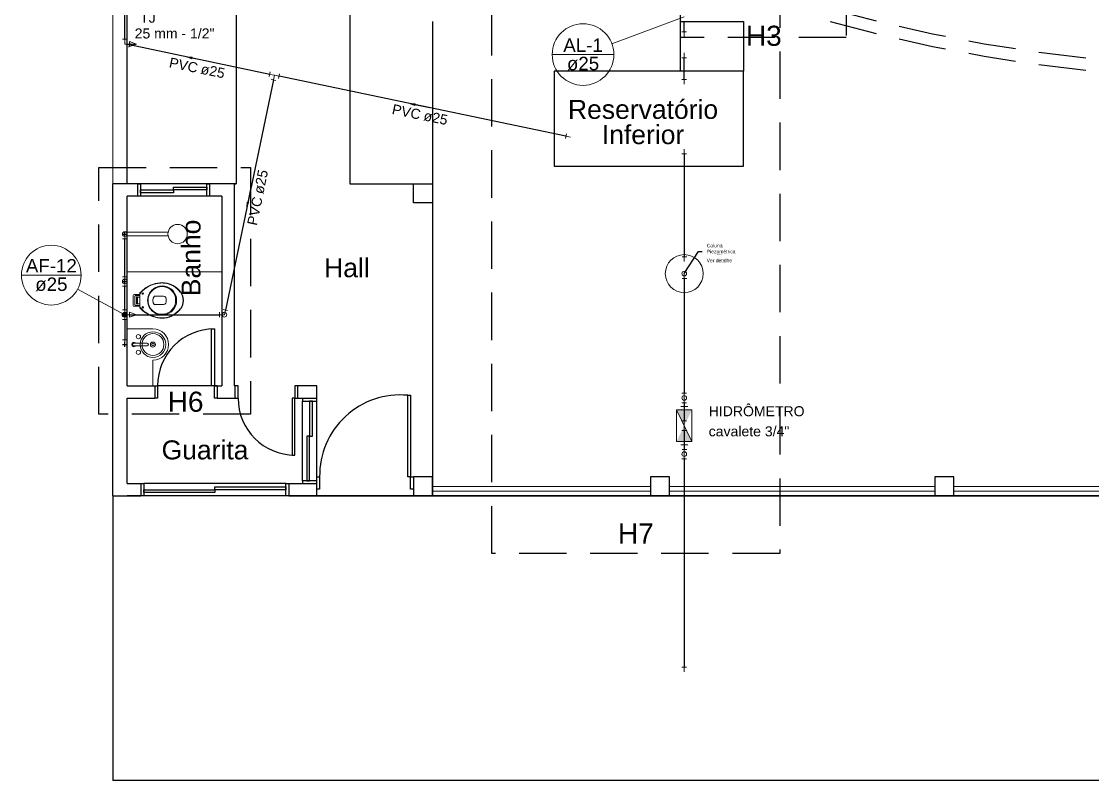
# Model space of a CAD drawing. Header units: inches. Extents: x -21 to 129, y -108 to 34.
# Drawn here: x 38.7 to 50, y -17.86 to -9.86 of the extents above; entities that cross this region are included whole.
import ezdxf

# ---------------------------------------------------------------- set-up
doc = ezdxf.new("R2010")
doc.units = ezdxf.units.IN
doc.header["$MEASUREMENT"] = 0
doc.linetypes.add('Dashed', pattern=[0.75, 0.5, -0.25])
for name, color, linetype, lineweight in [('AF-Colunas', 8, 'Continuous', 30), ('AF-Conexões detalhe', 8, 'Continuous', 20), ('AF-Indicação coluna', 5, 'Continuous', 20), ('AF-Textos coluna', 7, 'Continuous', 20), ('AF-Textos conexão', 7, 'Continuous', 20), ('AF-Tubos detalhe', 170, 'Continuous', 30), ('AL-Conexões detalhe', 8, 'Continuous', 20), ('AL-Indicação coluna', 5, 'Continuous', 20), ('AL-Sentido tubo', 9, 'Continuous', 20), ('AL-Textos coluna', 7, 'Continuous', 20), ('AL-Textos conexão', 7, 'Continuous', 20), ('AL-Textos tubo', 7, 'Continuous', 20), ('AL-Tubos detalhe', 3, 'Continuous', 30), ('DI-Detalhes', 6, 'Dashed', 30), ('Simbolos', 8, 'Continuous', 20), ('xcota', 1, 'Continuous', 30), ('xEIXO', 3, 'Continuous', 30), ('XJANELAS E PORTAS', 4, 'Continuous', 30), ('xMOVEIS', 253, 'Continuous', 20), ('xMURO', 4, 'Continuous', 20), ('XPAREDE', 7, 'Continuous', 30), ('xPISO', 4, 'Continuous', 30), ('xPROJEÇÃO', 4, 'Dashed', 30), ('xTEXTO', 7, 'Continuous', 20)]:
    doc.layers.add(name, color=color, linetype=linetype, lineweight=lineweight)
doc.styles.add('Arial', font='arial.ttf')
doc.dimstyles.new('cota-25', dxfattribs={"dimtxt": 0.0375, "dimasz": 0.0375, "dimexe": 0.0375, "dimexo": 0.0375, "dimgap": 0.05, "dimtad": 0, "dimzin": 4, "dimdsep": 46, "dimtxsty": 'Arial', "dimblk": 'OBLIQUE', "dimcen": 0.0375, "dimdle": 0.0375, "dimclrd": 256, "dimclrt": 4, "dimadec": 0, "dimazin": 1, "dimtfac": 1, "dimtix": 1, "dimtofl": 0, "dimtmove": 0, "dimatfit": 3, "dimfxl": 0, "dimtolj": 1, "dimtzin": 0, "dimlwd": -1, "dimarcsym": 0})

# ---------------------------------------------------------------- blocks, each defined once
blk = doc.blocks.new('_Closed')
at = {"color": 0, "linetype": 'ByBlock', "lineweight": -2}
for p, q in [((-1, 0.166667), (0, 0)), ((-1, 0.166667), (-1, -0.166667)), ((0, 0), (-1, -0.166667)), ((0, 0), (-1, 0))]:
    blk.add_line(p, q, dxfattribs=at)
blk = doc.blocks.new('_Oblique')
at = {"color": 0, "linetype": 'ByBlock', "lineweight": -2}
blk.add_line((-0.5, -0.5), (0.5, 0.5), dxfattribs=at)

msp = doc.modelspace()

# ---------------------------------------------------------------- hatches: boundary and pattern name
at = {"layer": 'Simbolos'}
msp.add_hatch(color=256, dxfattribs=at).paths.add_polyline_path([(45.611, -13.95), (45.774, -13.95), (45.611, -14.285), (45.774, -14.285)])
msp.add_hatch(color=256, dxfattribs=at).paths.add_polyline_path([(45.611, -13.95), (45.774, -13.95), (45.611, -14.285), (45.774, -14.285)])
msp.add_hatch(color=256, dxfattribs=at).paths.add_polyline_path([(45.611, -13.95), (45.774, -13.95), (45.611, -14.285), (45.774, -14.285)])

# ---------------------------------------------------------------- linework, layer by layer
at = {"layer": 'AF-Colunas', "linetype": 'Continuous', "const_width": 0.025}
msp.add_lwpolyline([(39.803, -12.947, 1), (39.778, -12.947, 1)], format="xyb", close=True, dxfattribs=at)
at = {"layer": 'AF-Colunas', "linetype": 'Continuous'}
msp.add_circle((39.791, -12.947), 0.025, dxfattribs=at)
at = {"layer": 'AF-Conexões detalhe', "linetype": 'Continuous'}
for p, q in [((39.816, -10.044), (39.766, -10.044)), ((39.791, -10.094), (39.791, -10.044)), ((39.791, -10.094), (39.84, -10.104)), ((39.791, -10.094), (39.916, -10.094)), ((39.845, -10.08), (39.835, -10.129)), ((39.841, -10.119), (39.841, -10.069)), ((39.841, -10.069), (39.916, -10.094)), ((39.841, -10.119), (39.916, -10.094)), ((41.315, -10.438), (41.325, -10.389)), ((41.369, -10.424), (41.32, -10.414)), ((41.383, -10.478), (41.334, -10.468)), ((41.369, -10.424), (41.359, -10.473)), ((41.369, -10.424), (41.418, -10.434)), ((41.423, -10.41), (41.413, -10.459)), ((44.439, -11.091), (44.45, -11.042)), ((44.493, -11.077), (44.444, -11.067)), ((39.767, -12.147), (39.817, -12.147)), ((39.791, -12.097), (39.791, -12.147)), ((45.669, -12.338), (45.719, -12.338)), ((45.693, -12.388), (45.693, -12.338)), ((45.693, -12.514), (45.693, -12.564)), ((39.765, -12.647), (39.815, -12.647)), ((39.767, -12.547), (39.817, -12.547)), ((39.791, -12.597), (39.791, -12.547)), ((39.791, -12.597), (39.791, -12.647)), ((45.669, -12.564), (45.719, -12.564)), ((39.765, -12.897), (39.815, -12.897)), ((39.791, -12.947), (39.791, -12.897)), ((39.791, -12.947), (39.791, -12.997)), ((39.791, -12.947), (39.916, -12.947)), ((39.841, -12.922), (39.841, -12.972)), ((39.841, -12.922), (39.916, -12.947)), ((39.841, -12.972), (39.916, -12.947)), ((40.791, -12.922), (40.791, -12.972)), ((40.841, -12.947), (40.791, -12.947)), ((40.876, -12.903), (40.827, -12.892)), ((40.841, -12.947), (40.852, -12.898)), ((39.765, -12.997), (39.815, -12.997)), ((39.765, -13.212), (39.815, -13.212)), ((39.791, -13.262), (39.791, -13.212))]:
    msp.add_line(p, q, dxfattribs=at)
for centre in [(39.791, -12.097), (39.791, -12.097), (39.791, -12.097), (45.693, -12.514), (45.693, -12.514), (45.693, -12.514), (39.791, -12.597), (39.791, -12.597), (39.791, -12.947), (39.791, -12.947), (39.791, -12.947), (40.841, -12.947)]:
    msp.add_circle(centre, 0.025, dxfattribs=at)
at = {"layer": 'AF-Indicação coluna'}
for p, q in [((38.7, -12.53), (39.33, -12.53)), ((39.791, -12.947), (39.293, -12.679))]:
    msp.add_line(p, q, dxfattribs=at)
msp.add_circle((39.015, -12.53), 0.315, dxfattribs=at)
at = {"layer": 'AF-Tubos detalhe'}
for p, q in [((39.791, -10.044), (39.791, -1.408)), ((41.32, -10.414), (39.84, -10.104)), ((41.359, -10.473), (40.852, -12.898)), ((44.444, -11.067), (41.418, -10.434)), ((39.791, -12.547), (39.791, -12.147)), ((39.791, -12.897), (39.791, -12.647)), ((39.841, -12.947), (40.791, -12.947)), ((39.791, -12.997), (39.791, -13.212))]:
    msp.add_line(p, q, dxfattribs=at)
at = {"layer": 'AL-Conexões detalhe', "linetype": 'Continuous'}
for p, q in [((45.668, -9.965), (45.718, -9.965)), ((45.693, -10.015), (45.693, -9.965)), ((45.668, -10.238), (45.718, -10.238)), ((45.693, -10.188), (45.693, -10.238)), ((45.668, -10.469), (45.718, -10.469)), ((45.693, -10.519), (45.693, -10.469)), ((45.668, -11.253), (45.718, -11.253)), ((45.693, -11.203), (45.693, -11.253)), ((45.668, -13.775), (45.718, -13.775)), ((45.693, -13.825), (45.693, -13.775)), ((45.668, -13.875), (45.718, -13.875)), ((45.693, -13.825), (45.693, -13.875)), ((45.718, -14.067), (45.668, -14.067)), ((45.693, -14.117), (45.693, -14.067)), ((45.693, -14.117), (45.693, -14.167)), ((45.668, -14.167), (45.718, -14.167)), ((45.669, -14.367), (45.719, -14.367)), ((45.693, -14.417), (45.693, -14.367)), ((45.693, -14.417), (45.693, -14.467)), ((45.666, -14.467), (45.716, -14.467)), ((45.666, -16.662), (45.716, -16.662)), ((45.693, -16.712), (45.693, -16.662))]:
    msp.add_line(p, q, dxfattribs=at)
for centre in [(45.693, -13.825), (45.693, -13.825), (45.693, -14.417), (45.693, -14.417)]:
    msp.add_circle(centre, 0.025, dxfattribs=at)
at = {"layer": 'AL-Indicação coluna'}
for p, q in [((45.693, -9.806), (44.93, -10.091)), ((44.3, -10.205), (44.95, -10.205))]:
    msp.add_line(p, q, dxfattribs=at)
msp.add_circle((44.625, -10.205), 0.325, dxfattribs=at)
at = {"layer": 'AL-Sentido tubo'}
for points in [[(40.501, -10.242), (40.659, -10.276)], [(42.852, -10.734), (43.01, -10.767)], [(41.089, -11.764), (41.122, -11.606)]]:
    msp.add_lwpolyline(points, dxfattribs=at)
at = {"layer": 'AL-Tubos detalhe'}
for p, q in [((45.693, -9.965), (45.693, -9.856)), ((45.693, -10.469), (45.693, -10.238)), ((45.693, -11.253), (45.693, -12.338)), ((45.693, -12.564), (45.693, -13.775)), ((45.693, -13.875), (45.693, -14.067)), ((45.693, -14.167), (45.693, -14.367)), ((45.693, -14.467), (45.692, -16.662))]:
    msp.add_line(p, q, dxfattribs=at)
at = {"layer": 'DI-Detalhes'}
for points in [[(45.652, -7.256), (47.402, -7.256), (47.402, -10.026), (45.652, -10.026), (45.652, -7.256)], [(43.664, -9.422), (46.7, -9.422), (46.7, -15.464), (43.664, -15.464), (43.664, -9.422)], [(39.516, -11.397), (41.116, -11.397), (41.116, -13.997), (39.516, -13.997), (39.516, -11.397)]]:
    msp.add_lwpolyline(points, close=True, dxfattribs=at)
at = {"layer": 'Simbolos'}
for p, q in [((45.774, -14.285), (45.611, -13.95)), ((45.693, -13.916), (45.655, -13.916)), ((45.693, -13.916), (45.655, -13.916)), ((45.693, -13.916), (45.655, -13.916)), ((45.693, -13.95), (45.693, -13.916)), ((45.693, -13.916), (45.731, -13.916)), ((45.693, -14.319), (45.655, -14.319)), ((45.693, -14.285), (45.693, -14.319)), ((45.693, -14.319), (45.731, -14.319))]:
    msp.add_line(p, q, dxfattribs=at)
msp.add_lwpolyline([(45.611, -13.95), (45.611, -14.285), (45.774, -14.285), (45.774, -13.95), (45.611, -13.95)], close=True, dxfattribs=at)
msp.add_lwpolyline([(45.611, -13.95), (45.611, -14.285), (45.774, -14.285), (45.774, -13.95), (45.611, -13.95)], close=True, dxfattribs=at)
msp.add_lwpolyline([(45.611, -13.95), (45.611, -14.285), (45.774, -14.285), (45.774, -13.95), (45.611, -13.95)], close=True, dxfattribs=at)
at = {"layer": 'xEIXO'}
for p, q in [((39.791, -12.122), (39.791, -12.072)), ((39.766, -12.097), (39.816, -12.097)), ((39.766, -12.597), (39.816, -12.597)), ((39.791, -12.622), (39.791, -12.572)), ((39.766, -12.947), (39.816, -12.947)), ((39.791, -12.972), (39.791, -12.922)), ((39.766, -13.262), (39.816, -13.262)), ((39.791, -13.287), (39.791, -13.237))]:
    msp.add_line(p, q, dxfattribs=at)
at = {"layer": 'XJANELAS E PORTAS'}
for p, q in [((40.656, -11.567), (39.956, -11.567)), ((40.656, -11.697), (39.956, -11.697)), ((41.666, -14.697), (41.666, -13.857)), ((41.816, -14.697), (41.816, -13.857)), ((41.491, -14.727), (39.991, -14.727)), ((41.491, -14.857), (39.991, -14.857))]:
    msp.add_line(p, q, dxfattribs=at)
for points in [[(39.926, -11.567), (39.956, -11.567), (39.956, -11.697), (39.926, -11.697)], [(40.686, -11.697), (40.656, -11.697), (40.656, -11.567), (40.686, -11.567)], [(40.106, -13.697), (40.136, -13.697), (40.136, -13.827), (40.106, -13.827)], [(40.766, -13.827), (40.736, -13.827), (40.736, -13.697), (40.766, -13.697)], [(40.956, -13.827), (40.986, -13.827), (40.986, -13.697), (40.956, -13.697)], [(41.616, -13.697), (41.586, -13.697), (41.586, -13.827), (41.616, -13.827)], [(41.666, -13.827), (41.666, -13.857), (41.816, -13.857), (41.816, -13.827)], [(41.816, -14.657), (41.846, -14.657), (41.846, -14.787), (41.816, -14.787)], [(42.836, -14.787), (42.806, -14.787), (42.806, -14.657), (42.836, -14.657)], [(39.961, -14.727), (39.991, -14.727), (39.991, -14.857), (39.961, -14.857)], [(41.521, -14.857), (41.491, -14.857), (41.491, -14.727), (41.521, -14.727)], [(41.816, -14.727), (41.816, -14.697), (41.666, -14.697), (41.666, -14.727)]]:
    msp.add_lwpolyline(points, dxfattribs=at)
for points in [[(40.306, -11.662), (39.956, -11.662), (39.956, -11.632), (40.306, -11.632), (40.306, -11.662), (40.306, -11.662)], [(40.656, -11.632), (40.306, -11.632), (40.306, -11.602), (40.656, -11.602), (40.656, -11.632), (40.656, -11.632)], [(40.736, -13.697), (40.706, -13.697), (40.706, -13.097), (40.736, -13.097), (40.736, -13.697), (40.736, -13.697)], [(41.586, -13.827), (41.556, -13.827), (41.556, -14.427), (41.586, -14.427), (41.586, -13.827), (41.586, -13.827)], [(41.771, -14.227), (41.771, -13.857), (41.741, -13.857), (41.741, -14.227), (41.771, -14.227), (41.771, -14.227)], [(42.806, -14.657), (42.776, -14.657), (42.776, -13.797), (42.806, -13.797), (42.806, -14.657), (42.806, -14.657)], [(41.741, -14.697), (41.741, -14.227), (41.711, -14.227), (41.711, -14.697), (41.741, -14.697), (41.741, -14.697)], [(40.741, -14.822), (39.991, -14.822), (39.991, -14.792), (40.741, -14.792), (40.741, -14.822), (40.741, -14.822)], [(41.491, -14.792), (40.741, -14.792), (40.741, -14.762), (41.491, -14.762), (41.491, -14.792), (41.491, -14.792)]]:
    msp.add_lwpolyline(points, close=True, dxfattribs=at)
for centre, radius, start, end in [((40.736, -13.697), 0.6, 90, 180), ((41.586, -13.827), 0.6, 180, 270), ((42.696, -14.643), 0.85, 84.599, 180.923)]:
    msp.add_arc(centre, radius, start, end, dxfattribs=at)
at = {"layer": 'xMOVEIS'}
for p, q in [((40.248, -12.077), (39.823, -12.077)), ((39.823, -12.117), (40.248, -12.117)), ((39.816, -12.497), (40.816, -12.497)), ((39.88, -12.745), (39.88, -12.797)), ((39.95, -12.734), (39.892, -12.734)), ((39.898, -12.752), (39.898, -12.797)), ((39.95, -12.744), (39.906, -12.744)), ((39.915, -12.765), (39.915, -12.797)), ((39.926, -12.761), (39.926, -12.797)), ((39.942, -12.761), (39.931, -12.761)), ((39.95, -12.722), (39.95, -12.728)), ((39.95, -12.728), (39.95, -12.734)), ((39.95, -12.734), (39.95, -12.797)), ((40.2, -12.752), (40.104, -12.752)), ((39.88, -12.797), (39.88, -12.848)), ((39.892, -12.859), (39.95, -12.859)), ((39.898, -12.797), (39.898, -12.842)), ((39.906, -12.849), (39.95, -12.849)), ((39.915, -12.828), (39.915, -12.797)), ((39.926, -12.797), (39.926, -12.832)), ((39.942, -12.833), (39.931, -12.833)), ((39.95, -12.859), (39.95, -12.797)), ((39.95, -12.859), (39.95, -12.866)), ((39.95, -12.866), (39.95, -12.871)), ((40.104, -12.841), (40.2, -12.841)), ((39.816, -13.097), (40.088, -13.097)), ((39.887, -13.249), (40.026, -13.249)), ((39.887, -13.276), (40.026, -13.276)), ((40.088, -13.427), (40.088, -13.697))]:
    msp.add_line(p, q, dxfattribs=at)
for points in [[(45.337, -14.757), (43.036, -14.757), (43.036, -14.807), (45.337, -14.807)], [(48.337, -14.757), (45.537, -14.757)], [(51.338, -14.757), (48.537, -14.757)], [(45.537, -14.807), (48.337, -14.807)], [(48.537, -14.807), (51.338, -14.807)]]:
    msp.add_lwpolyline(points, dxfattribs=at)
for centre, radius in [((40.348, -12.097), 0.102), ((45.693, -12.514), 0.2), ((39.98, -12.724), 0.0075), ((39.98, -12.87), 0.0075), ((39.935, -13.179), 0.0225), ((40.088, -13.262), 0.135), ((40.088, -13.262), 0.115), ((39.935, -13.344), 0.0225), ((40.088, -13.262), 0.027), ((40.088, -13.262), 0.0135)]:
    msp.add_circle(centre, radius, dxfattribs=at)
for centre, radius, start, end in [((40.198, -12.942), 0.335, 105.252, 124.152), ((40.198, -12.942), 0.331, 97.2935, 124.15), ((40.18, -12.852), 0.243, 82.9547, 106.762), ((40.183, -12.789), 0.146, 79.5544, 120.298), ((40.182, -12.796), 0.145, 78.9336, 119.805), ((40.18, -12.852), 0.239, 82.9494, 95.7593), ((40.182, -12.857), 0.244, 58.9326, 83.5222), ((40.182, -12.857), 0.248, 58.9269, 83.517), ((40.183, -12.8), 0.157, 41.2224, 79.972), ((40.183, -12.795), 0.144, 43.0736, 79.1921), ((40.169, -12.872), 0.264, 38.1702, 58.3139), ((40.169, -12.872), 0.268, 38.1603, 58.3191), ((39.892, -12.746), 0.0118, 88.701, 176.32), ((39.906, -12.752), 0.00729, 88.275, 181.725), ((39.921, -12.765), 0.00666, 143.898, 182.043), ((39.92, -12.765), 0.00592, 112.598, 136.064), ((39.922, -12.772), 0.0131, 70.3418, 109.388), ((39.932, -12.749), 0.0119, 245.98, 265.948), ((39.942, -12.753), 0.00832, 272.015, 355.282), ((39.96, -12.722), 0.0102, 134.756, 181.691), ((39.959, -12.729), 0.00945, 141.348, 173.012), ((40.191, -12.929), 0.316, 124.464, 139.245), ((40.191, -12.929), 0.32, 124.462, 138.052), ((40.186, -12.798), 0.154, 119.656, 179.751), ((40.183, -12.797), 0.146, 119.911, 180.112), ((40.156, -12.797), 0.0683, 139.312, 220.688), ((40.2, -12.776), 0.0241, 23.5104, 90.8905), ((40.143, -12.797), 0.0846, 339.222, 20.7777), ((40.185, -12.795), 0.142, 359.336, 43.7716), ((40.184, -12.797), 0.153, 359.945, 40.6637), ((40.261, -12.797), 0.145, 359.872, 36.98), ((40.261, -12.797), 0.149, 359.872, 36.9981), ((39.892, -12.848), 0.0118, 183.68, 271.299), ((39.906, -12.842), 0.00729, 178.275, 271.725), ((39.921, -12.829), 0.00666, 177.957, 216.102), ((39.92, -12.828), 0.00592, 223.936, 247.402), ((39.922, -12.822), 0.0131, 250.612, 289.658), ((39.932, -12.845), 0.0119, 94.0521, 114.02), ((39.942, -12.841), 0.00832, 4.718, 87.9851), ((39.959, -12.865), 0.00945, 186.988, 218.652), ((39.96, -12.872), 0.0102, 178.309, 225.244), ((40.191, -12.665), 0.316, 220.755, 235.536), ((40.191, -12.665), 0.32, 221.948, 235.538), ((40.186, -12.796), 0.154, 180.249, 240.344), ((40.183, -12.797), 0.146, 179.888, 240.089), ((40.2, -12.817), 0.0241, 269.109, 336.49), ((40.185, -12.798), 0.142, 316.228, 0.6636), ((40.184, -12.797), 0.153, 319.336, 0.0547), ((40.261, -12.797), 0.145, 323.02, 0.1282), ((40.261, -12.797), 0.149, 323.002, 0.1282), ((40.198, -12.651), 0.335, 235.848, 254.748), ((40.198, -12.651), 0.331, 235.85, 262.706), ((40.182, -12.797), 0.145, 240.195, 281.066), ((40.183, -12.804), 0.146, 239.702, 280.446), ((40.18, -12.742), 0.243, 253.238, 277.045), ((40.18, -12.742), 0.239, 264.241, 277.051), ((40.182, -12.737), 0.244, 276.478, 301.067), ((40.183, -12.799), 0.144, 280.808, 316.926), ((40.183, -12.794), 0.157, 280.028, 318.778), ((40.182, -12.737), 0.248, 276.483, 301.073), ((40.169, -12.721), 0.264, 301.686, 321.83), ((40.169, -12.721), 0.268, 301.681, 321.84), ((40.088, -13.262), 0.165, 270, 90), ((39.887, -13.262), 0.0225, 36.8347, 323.095), ((39.887, -13.262), 0.0135, 89.9648, 269.965), ((40.026, -13.262), 0.0135, 269.965, 89.9648)]:
    msp.add_arc(centre, radius, start, end, dxfattribs=at)
at = {"layer": 'xMURO'}
for p, q in [((39.666, 2.966), (39.666, -11.567)), ((39.816, 2.966), (39.816, -11.567))]:
    msp.add_line(p, q, dxfattribs=at)
at = {"layer": 'XPAREDE'}
for p, q in [((39.666, -14.857), (39.666, -11.567)), ((39.926, -11.567), (39.666, -11.567)), ((39.926, -11.567), (39.926, -11.697)), ((40.946, -11.567), (40.686, -11.567)), ((40.686, -11.567), (40.686, -11.697)), ((40.946, -11.567), (40.946, -13.697)), ((39.816, -13.697), (39.816, -11.697)), ((39.926, -11.697), (39.816, -11.697)), ((40.816, -11.697), (40.686, -11.697)), ((40.816, -11.697), (40.816, -13.697)), ((39.816, -13.697), (40.106, -13.697)), ((40.106, -13.697), (40.106, -13.827)), ((40.766, -13.697), (40.816, -13.697)), ((40.766, -13.697), (40.766, -13.827)), ((40.956, -13.697), (40.946, -13.697)), ((40.956, -13.827), (40.956, -13.697)), ((41.816, -13.697), (41.616, -13.697)), ((41.616, -13.827), (41.616, -13.697)), ((41.816, -13.827), (41.816, -13.697)), ((39.816, -14.727), (39.816, -13.827)), ((39.816, -13.827), (40.106, -13.827)), ((40.766, -13.827), (40.956, -13.827)), ((41.616, -13.827), (41.666, -13.827)), ((41.666, -13.827), (41.816, -13.827)), ((39.816, -14.727), (39.961, -14.727)), ((39.961, -14.727), (39.961, -14.857)), ((41.521, -14.727), (41.666, -14.727)), ((41.521, -14.727), (41.521, -14.857)), ((41.666, -14.727), (41.816, -14.727)), ((41.816, -14.857), (41.816, -14.727)), ((39.666, -14.857), (39.961, -14.857)), ((41.521, -14.857), (41.816, -14.857))]:
    msp.add_line(p, q, dxfattribs=at)
for points in [[(46.319, -10.382), (45.652, -10.382), (45.652, -9.856), (46.319, -9.856)], [(43.036, -11.567), (43.036, -11.767), (42.836, -11.767), (42.836, -11.567), (43.036, -11.567), (43.036, -11.567)], [(43.036, -14.857), (43.036, -14.657), (42.836, -14.657), (42.836, -14.857), (43.036, -14.857), (43.036, -14.857)], [(45.537, -14.857), (45.537, -14.657), (45.337, -14.657), (45.337, -14.857), (45.537, -14.857), (45.537, -14.857)], [(48.537, -14.857), (48.537, -14.657), (48.337, -14.657), (48.337, -14.857), (48.537, -14.857), (48.537, -14.857)]]:
    msp.add_lwpolyline(points, close=True, dxfattribs=at)
msp.add_lwpolyline([(44.319, -10.382), (44.319, -11.382), (46.319, -11.382), (46.319, -10.382), (44.319, -10.382)], dxfattribs=at)
at = {"layer": 'xPISO'}
for p, q in [((40.966, 2.966), (40.966, -11.567)), ((42.166, 2.966), (42.166, -11.567)), ((43.036, -9.856), (43.036, -14.857)), ((40.946, -11.567), (40.966, -11.567)), ((42.166, -11.567), (43.036, -11.567)), ((40.766, -13.697), (40.136, -13.697)), ((39.666, -14.857), (39.666, -17.858)), ((54.518, -14.857), (39.816, -14.857)), ((41.816, -14.857), (63.54, -14.857)), ((63.69, -17.858), (39.666, -17.858))]:
    msp.add_line(p, q, dxfattribs=at)
msp.add_lwpolyline([(40.966, -11.567), (39.816, -11.567), (39.816, 2.966), (40.966, 2.966), (40.966, -11.567)], close=True, dxfattribs=at)
at = {"layer": 'xPROJEÇÃO'}
for radius, start, end in [(16.087, 254.235, 285.765), (16.217, 254.364, 285.636)]:
    msp.add_arc((51.603, 5.76), radius, start, end, dxfattribs=at)

# ---------------------------------------------------------------- block references
at = {"layer": 'AL-Sentido tubo', "xscale": -0.04999999999998088, "yscale": 0.05000000000001137, "zscale": 0.05000000000000176}
for p, rotation in [((40.452, -10.232), 348.1937525306818), ((42.803, -10.724), 348.1937525306818), ((41.078, -11.813), 78.19375253068189)]:
    msp.add_blockref('_Closed', p, dxfattribs=dict(at, rotation=rotation))

# ---------------------------------------------------------------- texts
at = {"layer": 'AF-Textos coluna', "char_height": 0.1412, "attachment_point": 8, "line_spacing_factor": 0.798, "style": 'Arial'}
for s, insert, width in [('AF-12', (39.016, -12.502), 0.44237), ('ø25', (39.016, -12.7), 0.3517)]:
    msp.add_mtext(s, dxfattribs=dict(at, insert=insert, width=width))
at = {"layer": 'AF-Textos conexão', "char_height": 0.1059, "attachment_point": 9, "line_spacing_factor": 0.798, "style": 'Arial'}
for s, insert, width in [('TJ', (40.117, -9.871), 0.19737), ('25 mm - 1/2"', (40.737, -10.037), 0.91767)]:
    msp.add_mtext(s, dxfattribs=dict(at, insert=insert, width=width))
at = {"layer": 'AL-Textos coluna', "char_height": 0.1412, "attachment_point": 8, "line_spacing_factor": 0.798, "style": 'Arial'}
for s, insert, width in [('AL-1', (44.625, -10.177), 0.46012), ('ø25', (44.625, -10.374), 0.37511)]:
    msp.add_mtext(s, dxfattribs=dict(at, insert=insert, width=width))
at = {"layer": 'AL-Textos conexão', "char_height": 0.1059, "attachment_point": 7, "line_spacing_factor": 0.798, "style": 'Arial'}
for s, insert, width in [('HIDRÔMETRO', (45.951, -14.019), 1.10089), ('cavalete 3/4"', (45.951, -14.231), 0.92789)]:
    msp.add_mtext(s, dxfattribs=dict(at, insert=insert, width=width))
at = {"layer": 'AL-Textos tubo', "char_height": 0.1059, "width": 0.28133, "attachment_point": 7, "line_spacing_factor": 0.798, "style": 'Arial'}
for s, insert, rotation in [('PVC', (40.251, -10.339), 348.1941), ('ø25', (40.584, -10.408), 348.1941), ('PVC', (42.602, -10.831), 348.1941), ('ø25', (42.935, -10.9), 348.1941), ('ø25', (41.254, -11.682), 78.1941), ('PVC', (41.185, -12.014), 78.1941)]:
    msp.add_mtext(s, dxfattribs=dict(at, insert=insert, rotation=rotation))
at = {"layer": 'DI-Detalhes', "char_height": 0.2118, "attachment_point": 8, "line_spacing_factor": 0.798, "style": 'Arial'}
for s, insert, width in [('H3', (46.532, -10.116), 0.40896), ('H6', (40.432, -13.973), 0.5869), ('H7', (45.182, -15.359), 0.40896)]:
    msp.add_mtext(s, dxfattribs=dict(at, insert=insert, width=width))
at = {"layer": 'xcota', "color": 4, "char_height": 0.0375, "style": 'Arial'}
for s, insert, attachment_point in [('Coluna\\PPiezométrica', (45.931, -12.301), 7), ('---\\PVer detalhe', (46.063, -12.395), 8)]:
    msp.add_mtext(s, dxfattribs=dict(at, insert=insert, attachment_point=attachment_point))
at = {"layer": 'xTEXTO', "attachment_point": 8, "line_spacing_factor": 0.798, "style": 'Arial'}
for s, insert, char_height, width in [('Reservatório\\PInferior', (45.258, -11.152), 0.20003, 1.08134), ('Hall', (42.134, -12.555), 0.2, 0.6488), ('Guarita', (40.637, -14.475), 0.2, 1.36921)]:
    msp.add_mtext(s, dxfattribs=dict(at, insert=insert, char_height=char_height, width=width))
at = {"layer": 'xTEXTO', "insert": (40.592, -12.349), "char_height": 0.2, "width": 1.08134, "attachment_point": 8, "rotation": 90, "line_spacing_factor": 0.798, "style": 'Arial'}
msp.add_mtext('Banho', dxfattribs=at)

# ---------------------------------------------------------------- leaders
at = {"layer": 'xcota', "annotation_type": 0, "has_hookline": 1, "hookline_direction": 0, "text_width": 0.297}
msp.add_leader([(45.693, -12.514), (45.843, -12.282), (45.881, -12.282)], dimstyle='cota-25', override={"dimgap": 0.05, "dimtad": 0}, dxfattribs=at)

doc.saveas('drawing.dxf')
